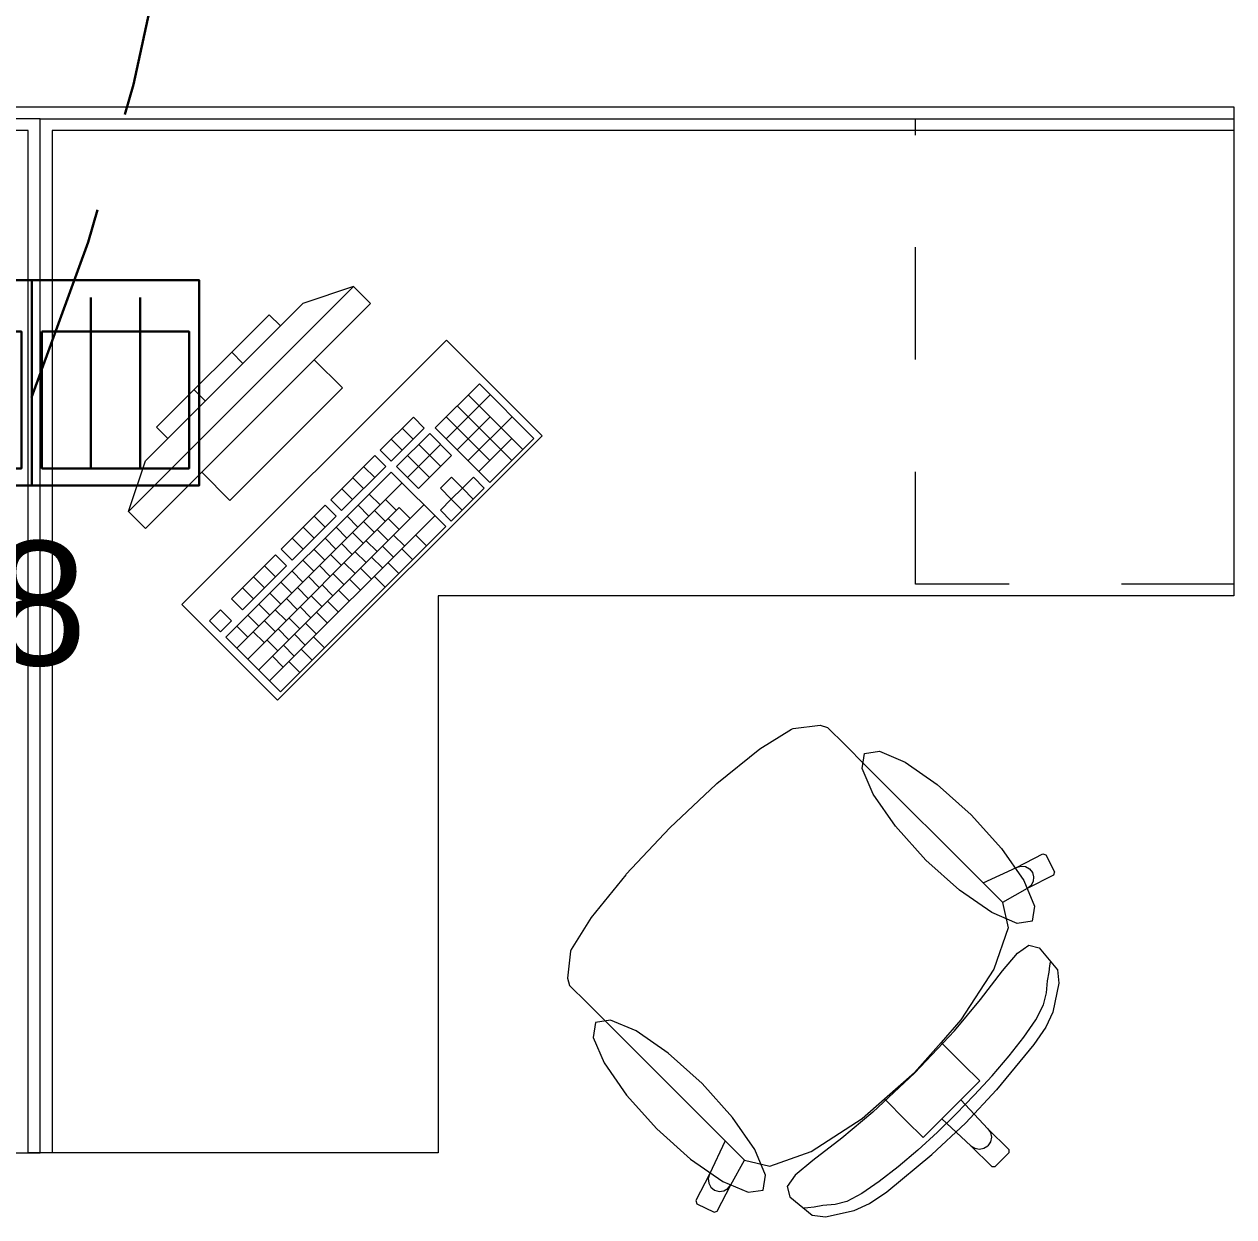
# Model space of a CAD drawing. Header units: inches. Extents: x -19 to 5698, y -728 to 92.
# Drawn here: x 311.314 to 312.834, y 8.176 to 9.675 of the extents above; entities that cross this region are included whole.
import ezdxf

# ---------------------------------------------------------------- set-up
doc = ezdxf.new("R2010")
doc.units = ezdxf.units.IN
doc.header["$MEASUREMENT"] = 0
doc.linetypes.add('HIDDEN', pattern=[0.375, 0.25, -0.125])
doc.linetypes.add('Rayas', pattern=[0.282222, 0.141111, -0.141111])
doc.layers.get('0').update_dxf_attribs({"color": 61})
doc.layers.add('00 conduct tomacorr', color=120, linetype='HIDDEN', lineweight=30)
doc.layers.add('00 IE LUZ EMERGENCIA', color=253, linetype='Continuous', lineweight=0)
doc.layers.add('Interior - Mobiliario', color=7, linetype='Continuous')
doc.styles.add('Annotative', font='arial.ttf')

# ---------------------------------------------------------------- blocks, each defined once
blk = doc.blocks.new('CAJA POP UP 6 MODULOS')
at = {"layer": '00 conduct tomacorr', "linetype": 'Continuous'}
for p, q in [((-0.095, -0.165), (-0.095, -0.0151)), ((-0.052, -0.165), (-0.052, -0.0151)), ((0.052, -0.165), (0.052, -0.0151)), ((0.095, -0.165), (0.095, -0.0151)), ((0, -0.165), (0, -0.18))]:
    blk.add_line(p, q, dxfattribs=at)
for points in [[(-0.147, 0), (0.147, 0), (0.147, -0.18), (-0.147, -0.18)], [(0, 0), (0.147, 0), (0.147, -0.18), (0, -0.18)]]:
    blk.add_lwpolyline(points, close=True, dxfattribs=at)
for points in [[(-0.138, -0.045), (-0.009, -0.045), (-0.009, -0.165), (-0.138, -0.165), (-0.138, -0.045)], [(0.009, -0.045), (0.138, -0.045), (0.138, -0.165), (0.009, -0.165), (0.009, -0.045)]]:
    blk.add_lwpolyline(points, dxfattribs=at)
at = {"color": 1, "insert": (-0.1807, -0.168), "char_height": 0.05, "attachment_point": 1, "rotation": 180}
blk.add_mtext_dynamic_manual_height_columns('{\\fVerdana|b0|i0|c0|p34;2T}', width=0.000481, gutter_width=0.1561, heights=[0], dxfattribs=at)

msp = doc.modelspace()

# ---------------------------------------------------------------- linework, layer by layer
at = {"layer": '00 conduct tomacorr'}
msp.add_arc((308.4998, 10.3404, -0.0009), 3.0428, 338.0993, 39.5594, dxfattribs=at)
at = {"layer": 'Interior - Mobiliario', "color": 175, "linetype": 'Continuous', "lineweight": 13}
for p, q in [((309.8337, 9.5711), (311.3187, 9.5711)), ((311.3187, 9.5711), (311.3487, 9.5711)), ((311.3487, 9.5711), (312.8337, 9.5711)), ((312.8337, 9.5711), (312.8337, 9.5411)), ((311.3187, 9.5411), (309.8337, 9.5411)), ((311.3187, 8.2561), (311.3187, 9.5411)), ((312.8337, 9.5411), (311.3487, 9.5411)), ((311.3487, 9.5411), (311.3487, 8.2561)), ((311.7276, 9.345), (311.4448, 9.0621)), ((311.7276, 9.345), (311.664, 9.3238)), ((311.7488, 9.3238), (311.7276, 9.345)), ((311.466, 9.0409), (311.7488, 9.3238)), ((311.466, 9.1258), (311.664, 9.3238)), ((311.6215, 9.3096), (311.4801, 9.1682)), ((311.6357, 9.2955), (311.6215, 9.3096)), ((311.4943, 9.1541), (311.6357, 9.2955)), ((311.5885, 9.2483), (311.5744, 9.2625)), ((311.6781, 9.2531), (311.5367, 9.1116)), ((311.7135, 9.2177), (311.6781, 9.2531)), ((311.5414, 9.2012), (311.5273, 9.2154)), ((311.572, 9.0763), (311.7135, 9.2177)), ((311.8856, 9.2227), (311.8302, 9.1673)), ((311.9541, 9.1541), (311.8856, 9.2227)), ((311.8439, 9.1536), (311.8993, 9.209)), ((311.9403, 9.1403), (311.8717, 9.2088)), ((311.8027, 9.1809), (311.7611, 9.1394)), ((311.8164, 9.1672), (311.8027, 9.1809)), ((311.8989, 9.1263), (311.844, 9.1811)), ((311.8576, 9.1399), (311.8991, 9.1814)), ((311.9264, 9.1264), (311.8579, 9.195)), ((311.8713, 9.1261), (311.9267, 9.1815)), ((311.4801, 9.1682), (311.4943, 9.1541)), ((311.7748, 9.1257), (311.8164, 9.1672)), ((311.8025, 9.1534), (311.7888, 9.1671)), ((311.8302, 9.1673), (311.8987, 9.0987)), ((311.7887, 9.1395), (311.775, 9.1532)), ((311.8232, 9.1604), (311.7817, 9.1188)), ((311.8507, 9.1329), (311.8232, 9.1604)), ((311.885, 9.1124), (311.9266, 9.154)), ((311.8987, 9.0987), (311.9541, 9.1541)), ((311.7611, 9.1394), (311.7748, 9.1257)), ((311.7954, 9.1051), (311.837, 9.1466)), ((311.8368, 9.1191), (311.8094, 9.1465)), ((311.4448, 9.0621), (311.466, 9.1258)), ((311.7542, 9.1325), (311.6988, 9.0771)), ((311.7679, 9.1188), (311.7542, 9.1325)), ((311.823, 9.1052), (311.7955, 9.1327)), ((311.8091, 9.0914), (311.8507, 9.1329)), ((311.5367, 9.1116), (311.572, 9.0763)), ((311.7748, 9.1119), (311.5671, 8.9042)), ((311.7125, 9.0634), (311.7679, 9.1188)), ((311.7541, 9.1049), (311.7404, 9.1186)), ((311.8433, 9.0433), (311.7748, 9.1119)), ((311.7817, 9.1188), (311.8091, 9.0914)), ((311.8505, 9.1054), (311.8367, 9.0915)), ((311.8643, 9.0917), (311.8505, 9.1054)), ((311.8781, 9.1055), (311.8643, 9.0917)), ((311.8918, 9.0918), (311.8781, 9.1055)), ((311.5808, 8.8905), (311.7885, 9.0982)), ((311.7264, 9.0772), (311.7127, 9.0909)), ((311.7402, 9.0911), (311.7265, 9.1048)), ((311.8367, 9.0915), (311.8504, 9.0778)), ((311.8503, 9.0503), (311.8918, 9.0918)), ((311.8504, 9.0778), (311.8643, 9.0917)), ((311.878, 9.0779), (311.8643, 9.0917)), ((311.6988, 9.0771), (311.7125, 9.0634)), ((311.7608, 9.0705), (311.7471, 9.0842)), ((311.7814, 9.0637), (311.7677, 9.0774)), ((311.8504, 9.0778), (311.8366, 9.064)), ((311.8641, 9.0641), (311.8504, 9.0778)), ((311.4448, 9.0621), (311.466, 9.0409)), ((311.5945, 8.8768), (311.7849, 9.0672)), ((311.6082, 8.863), (311.8159, 9.0708)), ((311.6919, 9.0702), (311.6365, 9.0148)), ((311.7056, 9.0564), (311.6919, 9.0702)), ((311.7469, 9.0566), (311.7332, 9.0704)), ((311.7676, 9.0499), (311.7539, 9.0636)), ((311.7986, 9.0534), (311.7849, 9.0672)), ((311.8366, 9.064), (311.8503, 9.0503)), ((311.6219, 8.8493), (311.8296, 9.057)), ((311.6502, 9.001), (311.7056, 9.0564)), ((311.6918, 9.0426), (311.678, 9.0563)), ((311.7331, 9.0428), (311.7194, 9.0565)), ((311.7537, 9.036), (311.74, 9.0497)), ((311.7848, 9.0396), (311.771, 9.0533)), ((311.6356, 8.8356), (311.8433, 9.0433)), ((311.6779, 9.0287), (311.6642, 9.0425)), ((311.7054, 9.0151), (311.6917, 9.0288)), ((311.7193, 9.0289), (311.7055, 9.0427)), ((311.7399, 9.0222), (311.7262, 9.0359)), ((311.7709, 9.0258), (311.7572, 9.0395)), ((311.7916, 9.019), (311.7778, 9.0327)), ((311.8191, 9.0191), (311.8054, 9.0328)), ((311.6365, 9.0148), (311.6502, 9.001)), ((311.6641, 9.0149), (311.6504, 9.0286)), ((311.6916, 9.0013), (311.6778, 9.015)), ((311.726, 9.0083), (311.7123, 9.022)), ((311.7571, 9.0119), (311.7434, 9.0256)), ((311.7777, 9.0051), (311.764, 9.0188)), ((311.8018, 9.0018), (311.7881, 9.0155)), ((311.6296, 9.0078), (311.5742, 8.9524)), ((311.6433, 8.9941), (311.6296, 9.0078)), ((311.6777, 8.9874), (311.664, 9.0011)), ((311.7122, 8.9945), (311.6985, 9.0082)), ((311.7432, 8.9981), (311.7295, 9.0118)), ((311.7639, 8.9913), (311.7501, 9.005)), ((311.5879, 8.9387), (311.6433, 8.9941)), ((311.6294, 8.9803), (311.6157, 8.994)), ((311.6639, 8.9736), (311.6502, 8.9873)), ((311.6983, 8.9806), (311.6846, 8.9943)), ((311.7155, 8.9704), (311.7018, 8.9841)), ((311.7294, 8.9842), (311.7157, 8.9979)), ((311.75, 8.9774), (311.7363, 8.9911)), ((311.7845, 8.9845), (311.7708, 8.9982)), ((311.6156, 8.9664), (311.6019, 8.9801)), ((311.65, 8.9597), (311.6363, 8.9734)), ((311.6845, 8.9668), (311.6708, 8.9805)), ((311.7017, 8.9565), (311.688, 8.9702)), ((311.7362, 8.9636), (311.7224, 8.9773)), ((311.7672, 8.9672), (311.7535, 8.9809)), ((311.6018, 8.9526), (311.588, 8.9663)), ((311.6362, 8.9459), (311.6225, 8.9596)), ((311.6707, 8.9529), (311.6569, 8.9666)), ((311.6878, 8.9427), (311.6741, 8.9564)), ((311.7223, 8.9497), (311.7086, 8.9634)), ((311.5603, 8.9386), (311.5465, 8.9248)), ((311.5741, 8.9249), (311.5603, 8.9386)), ((311.5742, 8.9524), (311.5879, 8.9387)), ((311.6223, 8.932), (311.6086, 8.9457)), ((311.643, 8.9252), (311.6292, 8.9389)), ((311.6568, 8.9391), (311.6431, 8.9528)), ((311.674, 8.9288), (311.6603, 8.9425)), ((311.7085, 8.9359), (311.6948, 8.9496)), ((311.5465, 8.9248), (311.5602, 8.911)), ((311.5602, 8.911), (311.5741, 8.9249)), ((311.6085, 8.9182), (311.5948, 8.9319)), ((311.6291, 8.9114), (311.6154, 8.9251)), ((311.6601, 8.915), (311.6464, 8.9287)), ((311.6946, 8.922), (311.6809, 8.9357)), ((311.5946, 8.9043), (311.5809, 8.918)), ((311.6153, 8.8975), (311.6016, 8.9112)), ((311.6463, 8.9011), (311.6326, 8.9148)), ((311.6669, 8.8943), (311.6532, 8.908)), ((311.6808, 8.9082), (311.6671, 8.9219)), ((311.5671, 8.9042), (311.6356, 8.8356)), ((311.6324, 8.8873), (311.6187, 8.901)), ((311.6531, 8.8805), (311.6394, 8.8942)), ((311.691, 8.891), (311.6773, 8.9047)), ((311.6392, 8.8666), (311.6255, 8.8804)), ((311.6754, 8.8754), (311.6617, 8.8891)), ((311.6599, 8.8598), (311.6462, 8.8736)), ((312.2379, 8.7638), (312.2779, 8.7887)), ((312.2779, 8.7887), (312.2801, 8.7896)), ((312.2801, 8.7896), (312.314, 8.7936)), ((312.314, 8.7936), (312.3233, 8.7907)), ((312.3233, 8.7907), (312.3452, 8.7688)), ((312.1842, 8.7202), (312.2379, 8.7638)), ((312.3452, 8.7688), (312.3707, 8.7432)), ((312.3707, 8.7432), (312.5186, 8.5954)), ((312.1251, 8.6647), (312.1834, 8.7195)), ((312.1834, 8.7195), (312.1842, 8.7202)), ((312.1251, 8.6647), (312.0702, 8.6063)), ((312.5604, 8.615), (312.5935, 8.6319)), ((312.5935, 8.6319), (312.5975, 8.6306)), ((312.5975, 8.6306), (312.6083, 8.6093)), ((312.0695, 8.6055), (312.026, 8.5518)), ((312.0702, 8.6063), (312.0695, 8.6055)), ((312.5186, 8.5954), (312.5604, 8.615)), ((312.5604, 8.615), (312.566, 8.6166)), ((312.566, 8.6166), (312.5718, 8.6159)), ((312.5718, 8.6159), (312.5769, 8.6131)), ((312.607, 8.6052), (312.5739, 8.5882)), ((312.5769, 8.6131), (312.5805, 8.6085)), ((312.5805, 8.6085), (312.5821, 8.6029)), ((312.6083, 8.6093), (312.607, 8.6052)), ((312.5428, 8.5712), (312.5186, 8.5954)), ((312.5739, 8.5882), (312.5429, 8.5709)), ((312.5785, 8.5919), (312.5739, 8.5882)), ((312.5814, 8.597), (312.5785, 8.5919)), ((312.5821, 8.6029), (312.5814, 8.597)), ((312.5428, 8.5712), (312.5429, 8.5709)), ((312.5429, 8.5709), (312.5503, 8.539)), ((312.026, 8.5518), (312.0011, 8.5118)), ((312.5503, 8.539), (312.532, 8.487)), ((312.5617, 8.5073), (312.5761, 8.5173)), ((312.5761, 8.5173), (312.589, 8.5139)), ((312.589, 8.5139), (312.6122, 8.486)), ((312.0002, 8.5097), (311.9962, 8.4758)), ((312.0011, 8.5118), (312.0002, 8.5097)), ((312.5431, 8.485), (312.5617, 8.5073)), ((312.532, 8.487), (312.4906, 8.4232)), ((312.5152, 8.4488), (312.5431, 8.485)), ((312.5997, 8.4725), (312.6017, 8.4832)), ((312.6017, 8.4832), (312.6025, 8.4913)), ((312.6025, 8.4913), (312.6033, 8.4958)), ((312.6122, 8.486), (312.614, 8.4692)), ((311.9962, 8.4758), (311.999, 8.4665)), ((311.999, 8.4665), (312.021, 8.4445)), ((312.5985, 8.4571), (312.5997, 8.4725)), ((312.614, 8.4692), (312.6063, 8.4331)), ((312.5946, 8.4423), (312.5985, 8.4571)), ((312.021, 8.4445), (312.0465, 8.419)), ((312.4825, 8.4095), (312.5152, 8.4488)), ((312.5847, 8.4235), (312.5946, 8.4423)), ((312.4906, 8.4232), (312.4659, 8.395)), ((312.5698, 8.4017), (312.5847, 8.4235)), ((312.6063, 8.4331), (312.5973, 8.4139)), ((312.0465, 8.419), (312.1944, 8.2711)), ((312.433, 8.3567), (312.4825, 8.4095)), ((312.5973, 8.4139), (312.5824, 8.3922)), ((312.4659, 8.395), (312.4325, 8.3572)), ((312.4659, 8.395), (312.4932, 8.3677)), ((312.5824, 8.3922), (312.5356, 8.3355)), ((312.5512, 8.3779), (312.5698, 8.4017)), ((312.5301, 8.3531), (312.5512, 8.3779)), ((312.4932, 8.3677), (312.5144, 8.3465)), ((312.433, 8.3567), (312.3802, 8.3073)), ((312.3947, 8.3239), (312.4325, 8.3572)), ((312.5144, 8.3465), (312.4907, 8.3229)), ((312.5075, 8.3285), (312.5301, 8.3531)), ((312.5356, 8.3355), (312.4965, 8.2933)), ((312.3666, 8.2991), (312.3947, 8.3239)), ((312.3947, 8.3239), (312.4221, 8.2965)), ((312.4907, 8.3229), (312.4788, 8.3109)), ((312.4847, 8.305), (312.5075, 8.3285)), ((312.4907, 8.3229), (312.5247, 8.2864)), ((312.3802, 8.3073), (312.3409, 8.2745)), ((312.4847, 8.305), (312.4613, 8.2822)), ((312.4669, 8.299), (312.4788, 8.3109)), ((312.3027, 8.2577), (312.3666, 8.2991)), ((312.4221, 8.2965), (312.4432, 8.2754)), ((312.4432, 8.2754), (312.4669, 8.299)), ((312.4543, 8.2542), (312.4965, 8.2933)), ((312.4669, 8.299), (312.5034, 8.265)), ((312.5247, 8.2864), (312.528, 8.2815)), ((312.5247, 8.2864), (312.5508, 8.2603)), ((312.1944, 8.2711), (312.1748, 8.2294)), ((312.2186, 8.2469), (312.1944, 8.2711)), ((312.3409, 8.2745), (312.3048, 8.2466)), ((312.4613, 8.2822), (312.4366, 8.2596)), ((312.5279, 8.27), (312.5246, 8.2651)), ((312.5291, 8.2758), (312.5279, 8.27)), ((312.528, 8.2815), (312.5291, 8.2758)), ((311.3487, 8.2561), (311.3187, 8.2561)), ((312.2508, 8.2394), (312.3027, 8.2577)), ((312.3976, 8.2073), (312.4543, 8.2542)), ((312.4366, 8.2596), (312.4119, 8.2385)), ((312.5034, 8.265), (312.5082, 8.2618)), ((312.5034, 8.265), (312.5295, 8.2389)), ((312.5082, 8.2618), (312.514, 8.2607)), ((312.514, 8.2607), (312.5197, 8.2618)), ((312.5197, 8.2618), (312.5246, 8.2651)), ((312.5508, 8.256), (312.5423, 8.2475)), ((312.5508, 8.2603), (312.5508, 8.256)), ((312.2015, 8.2159), (312.2188, 8.2469)), ((312.2186, 8.2469), (312.2188, 8.2469)), ((312.2188, 8.2469), (312.2508, 8.2394)), ((312.3048, 8.2466), (312.2825, 8.228)), ((312.4119, 8.2385), (312.3881, 8.2199)), ((312.5295, 8.2389), (312.5337, 8.2389)), ((312.5337, 8.2389), (312.5423, 8.2475)), ((312.1748, 8.2294), (312.1578, 8.1963)), ((312.1748, 8.2294), (312.1732, 8.2237)), ((312.1732, 8.2237), (312.1738, 8.2179)), ((312.2825, 8.228), (312.2725, 8.2137)), ((312.1738, 8.2179), (312.1767, 8.2128)), ((312.1767, 8.2128), (312.1813, 8.2092)), ((312.1813, 8.2092), (312.1869, 8.2076)), ((312.1845, 8.1828), (312.2015, 8.2159)), ((312.1869, 8.2076), (312.1927, 8.2083)), ((312.1927, 8.2083), (312.1978, 8.2112)), ((312.1978, 8.2112), (312.2015, 8.2159)), ((312.2725, 8.2137), (312.2759, 8.2008)), ((312.3881, 8.2199), (312.3662, 8.2051)), ((312.1578, 8.1963), (312.1591, 8.1922)), ((312.2759, 8.2008), (312.3037, 8.1776)), ((312.3474, 8.1951), (312.3326, 8.1912)), ((312.3662, 8.2051), (312.3474, 8.1951)), ((312.3759, 8.1924), (312.3976, 8.2073)), ((312.1591, 8.1922), (312.1805, 8.1814)), ((312.1805, 8.1814), (312.1845, 8.1828)), ((312.2984, 8.1872), (312.2939, 8.1864)), ((312.3065, 8.188), (312.2984, 8.1872)), ((312.3172, 8.19), (312.3065, 8.188)), ((312.3326, 8.1912), (312.3172, 8.19)), ((312.3205, 8.1757), (312.3566, 8.1835)), ((312.3566, 8.1835), (312.3759, 8.1924)), ((312.3037, 8.1776), (312.3205, 8.1757))]:
    msp.add_line(p, q, dxfattribs=at)
at = {"layer": 'Interior - Mobiliario', "color": 175, "linetype": 'Rayas', "lineweight": 13}
for p, q in [((312.4337, 8.9711), (312.4337, 9.5561)), ((312.8337, 8.9711), (312.4337, 8.9711))]:
    msp.add_line(p, q, dxfattribs=at)
at = {"layer": 'Interior - Mobiliario', "color": 175, "linetype": 'Continuous', "lineweight": 13, "flags": 128}
for points in [[(311.3337, 9.5561), (309.8337, 9.5561), (309.8337, 8.9561), (310.8337, 8.9561), (310.8337, 8.2561), (311.3337, 8.2561)], [(311.3337, 9.5561), (312.8337, 9.5561), (312.8337, 8.9561), (311.8337, 8.9561), (311.8337, 8.2561), (311.3337, 8.2561)], [(311.5119, 8.9455), (311.6321, 8.8253), (311.9645, 9.1576), (311.8443, 9.2778)], [(312.5035, 8.6812), (312.5417, 8.6387), (312.5697, 8.5983), (312.5833, 8.5662), (312.5804, 8.5473), (312.5615, 8.5445), (312.5294, 8.5581), (312.4891, 8.5861), (312.4466, 8.6242), (312.4084, 8.6667), (312.3804, 8.7071), (312.3668, 8.7392), (312.3697, 8.7581), (312.3886, 8.7609), (312.4207, 8.7473), (312.461, 8.7193)], [(312.1086, 8.2862), (312.1511, 8.2481), (312.1914, 8.2201), (312.2235, 8.2065), (312.2424, 8.2093), (312.2453, 8.2282), (312.2317, 8.2603), (312.2037, 8.3007), (312.1655, 8.3432), (312.123, 8.3813), (312.0827, 8.4093), (312.0506, 8.4229), (312.0317, 8.4201), (312.0288, 8.4011), (312.0424, 8.3691), (312.0704, 8.3287)]]:
    msp.add_lwpolyline(points, close=True, dxfattribs=at)

# ---------------------------------------------------------------- block references
at = {"layer": '00 conduct tomacorr', "xscale": 1.432830642179531, "yscale": 1.432830642179531, "zscale": 1.432830642179531}
msp.add_blockref('CAJA POP UP 6 MODULOS', (311.3231, 9.3529, -0.0007), dxfattribs=at)

# ---------------------------------------------------------------- texts
at = {"layer": '00 IE LUZ EMERGENCIA', "style": 'Annotative'}
msp.add_attdef('8', (311.2713, 8.8689, -0.0007), '', height=0.1562, dxfattribs=at)

doc.saveas('drawing.dxf')
